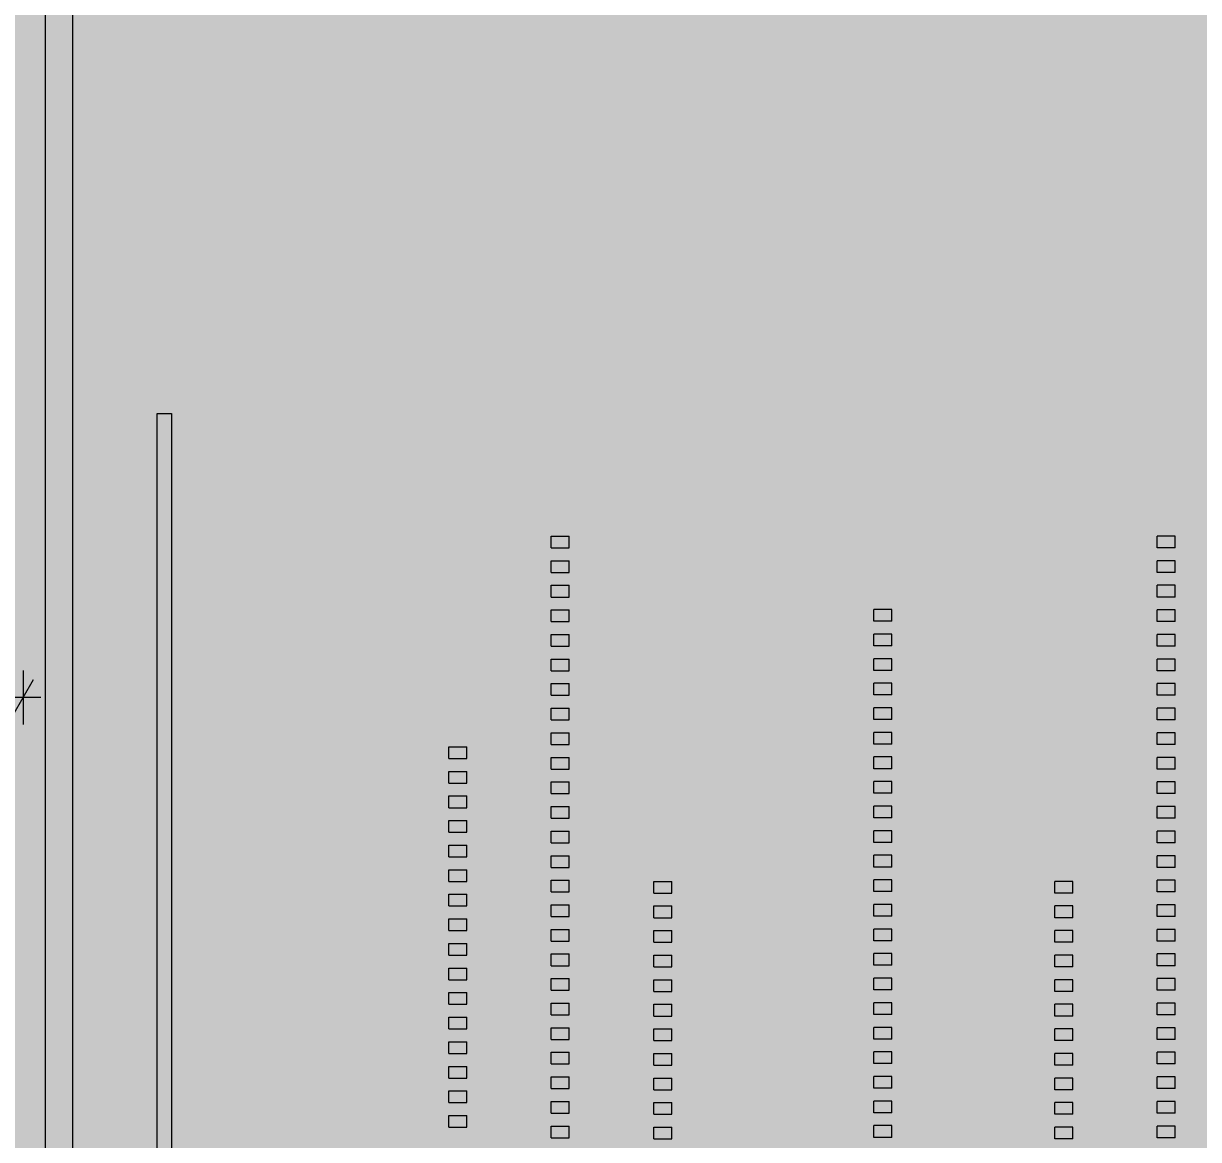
# Model space of a CAD drawing. Header units: millimetres. Extents: x 476244520 to 476657119, y 4620824743 to 4621446928.
# Drawn here: x 476553228 to 476559757, y 4621031898 to 4621038097 of the extents above; entities that cross this region are included whole.
import ezdxf

# ---------------------------------------------------------------- set-up
doc = ezdxf.new("R2010")
doc.units = ezdxf.units.MM
doc.header["$MEASUREMENT"] = 0
for name, color, linetype, lineweight in [('0_Pen_No__250_Pen_No__255', 255, 'Continuous', 0), ('0_Pen_No__250_Pen_No__7', 7, 'Continuous', 0), ('New_2D Drafting - General_Pen_No__30_Pen_No__9_Pen_No__9_Pen_No__255', 255, 'Continuous', 0), ('New_2D Drafting - General_Pen_No__30_Pen_No__9_Pen_No__9_Pen_No__7', 7, 'Continuous', 0), ('New_Structural - Bearing_Pen_No__250', 7, 'Continuous', 0), ('zoma_Pen_No__1', 1, 'Continuous', 0)]:
    doc.layers.add(name, color=color, linetype=linetype, lineweight=lineweight)
doc.layers.add('New_2D Drafting - General_Pen_No__30_Pen_No__9_Pen_No__9_Pen_No__254', color=7, linetype='Continuous', lineweight=0, true_color=0xcccccc)
doc.layers.add('zoma', color=7, linetype='Continuous')
doc.styles.add('GENERATED_STYLE_2', font='arial.ttf')
doc.dimstyles.new('GENERATED_STYLE__3', dxfattribs={"dimtxt": 300, "dimasz": 152, "dimexe": 0.18, "dimexo": 3, "dimgap": 0.09, "dimtad": 1, "dimtih": 1, "dimtoh": 1, "dimlfac": 0.001, "dimzin": 0, "dimdsep": 46, "dimtxsty": 'GENERATED_STYLE_2', "dimblk": 'ARROWHEAD_2', "dimblk1": 'ARROWHEAD_2', "dimblk2": 'ARROWHEAD_2', "dimcen": 0.09, "dimclrd": 1, "dimclre": 1, "dimclrt": 1, "dimadec": 0, "dimazin": 0, "dimtfac": 1, "dimtdec": 4, "dimtmove": 0, "dimatfit": 3, "dimfxl": 1, "dimtolj": 1, "dimtzin": 0, "dimarcsym": 0})

# ---------------------------------------------------------------- blocks, each defined once
blk = doc.blocks.new('*D15', base_point=(476844527.1, 4621385791))
at = {"layer": 'zoma_Pen_No__1', "color": 1, "linetype": 'Continuous', "lineweight": 0, "transparency": 16777216}
for p, q in [((476544614.1, 4621034453.8), (476544498.7, 4621034253.8)), ((476544556.4, 4621034503.8), (476544556.4, 4621034203.8)), ((476553167.9, 4621034253.8), (476553283.4, 4621034453.8)), ((476553225.7, 4621034503.8), (476553225.7, 4621034203.8)), ((476544556.4, 4621034353.8), (476544458.6, 4621034353.8)), ((476553225.7, 4621034353.8), (476544556.4, 4621034353.8)), ((476553323.5, 4621034353.8), (476553225.7, 4621034353.8))]:
    blk.add_line(p, q, dxfattribs=at)
at = {"layer": 'zoma_Pen_No__1', "color": 1, "lineweight": 0, "transparency": 16777216, "insert": (476548378.1, 4621034413.8), "char_height": 300, "attachment_point": 7, "style": 'GENERATED_STYLE_2'}
blk.add_mtext('\\A1;{\\pql;\\fArial CYR|b0|i0|c204|p34;12.77}', dxfattribs=at)
blk = doc.blocks.new('ARROWHEAD_2')
at = {"color": 0, "linetype": 'Continuous', "lineweight": 0}
for p, q in [((-0.378, -0.655), (0.378, 0.655)), ((0, 0), (-1, 0))]:
    blk.add_line(p, q, dxfattribs=at)

msp = doc.modelspace()

# ---------------------------------------------------------------- hatches: boundary and pattern name
at = {"layer": '0_Pen_No__250_Pen_No__255', "linetype": 'Continuous', "lineweight": 0, "true_color": 0x3f3f3f}
msp.add_hatch(color=250, dxfattribs=at).paths.add_polyline_path([(476553970.589, 4621025869.8), (476553970.854, 4621035931.231), (476554050.853, 4621035931.231), (476554050.853, 4621035828.83), (476554050.858, 4621025869.8)])
at = {"layer": 'New_2D Drafting - General_Pen_No__30_Pen_No__9_Pen_No__9_Pen_No__254', "linetype": 'Continuous', "lineweight": 0, "true_color": 0xcccccc}
h = msp.add_hatch(dxfattribs=at)
h.set_pattern_fill('BRICK___RUNNING_BOND', color=254, style=0, pattern_type=2)
h.set_pattern_definition([(180, (476560325.686, 4621034175.24), (0, 66.64), []), (90, (476560325.69, 4621034175.24), (244.8, 0), [66.64, -66.64]), (90, (476560203.29, 4621034241.88), (244.8, 0), [66.64, -66.64])])
h.paths.add_polyline_path([(476553155.334, 4621038706.026), (476553155.326, 4621028596.024), (476553225.73, 4621028596.024), (476553225.73, 4621025966.681), (476553230.285, 4621025966.024), (476570925.391, 4621025966.024), (476570995.391, 4621025966.024), (476570995.391, 4621029166.014), (476570995.391, 4621039165.621), (476553155.334, 4621039165.617)])
h.paths.add_polyline_path([(476562025.094, 4621031666.024), (476563625.528, 4621031666.024), (476563625.528, 4621030066.024), (476562025.094, 4621030066.024)], flags=0)
h.paths.add_polyline_path([(476562025.527, 4621036466.024), (476563625.527, 4621036466.024), (476563625.527, 4621038066.024), (476562025.527, 4621038066.024)], flags=0)
h.paths.add_polyline_path([(476563625.961, 4621033266.024), (476562025.527, 4621033266.024), (476562025.527, 4621034866.024), (476563625.961, 4621034866.024)], flags=0)
h.paths.add_polyline_path([(476563625.528, 4621026866.024), (476563625.528, 4621028466.024), (476562025.527, 4621028466.024), (476562025.527, 4621026866.024)], flags=0)
at = {"layer": 'New_2D Drafting - General_Pen_No__30_Pen_No__9_Pen_No__9_Pen_No__255', "linetype": 'Continuous', "lineweight": 0}
msp.add_hatch(color=255, dxfattribs=at).paths.add_polyline_path([(476553500.685, 4621025927.057), (476553350.685, 4621025948.674), (476553350.685, 4621038466.05), (476553500.685, 4621038466.05)])

# ---------------------------------------------------------------- linework, layer by layer
at = {"layer": '0_Pen_No__250_Pen_No__7', "color": 7, "linetype": 'Continuous', "lineweight": 0, "flags": 128}
msp.add_lwpolyline([(476553970.589, 4621025869.8), (476553970.854, 4621035931.231), (476554050.853, 4621035931.231), (476554050.853, 4621035828.83), (476554050.858, 4621025869.8)], close=True, dxfattribs=at)
at = {"layer": 'New_2D Drafting - General_Pen_No__30_Pen_No__9_Pen_No__9_Pen_No__7', "color": 7, "linetype": 'Continuous', "lineweight": 0, "flags": 128}
msp.add_lwpolyline([(476553500.685, 4621025927.057), (476553350.685, 4621025948.674), (476553350.685, 4621038466.05), (476553500.685, 4621038466.05)], close=True, dxfattribs=at)
at = {"layer": 'New_Structural - Bearing_Pen_No__250', "color": 7, "linetype": 'Continuous', "lineweight": 0}
for p, q in [((476556160.821, 4621035249.447), (476556260.493, 4621035249.447)), ((476556160.821, 4621035184.447), (476556160.821, 4621035249.447)), ((476556260.493, 4621035184.447), (476556260.493, 4621035249.447)), ((476559528.342, 4621035184.447), (476559528.342, 4621035249.447)), ((476559628.015, 4621035249.447), (476559528.342, 4621035249.447)), ((476559628.015, 4621035184.447), (476559628.015, 4621035249.447)), ((476556160.821, 4621035184.447), (476556260.493, 4621035184.447)), ((476559628.015, 4621035184.447), (476559528.342, 4621035184.447)), ((476556160.821, 4621035112.93), (476556260.493, 4621035112.93)), ((476556160.821, 4621035047.93), (476556160.821, 4621035112.93)), ((476556260.493, 4621035047.93), (476556260.493, 4621035112.93)), ((476559528.342, 4621035047.93), (476559528.342, 4621035112.93)), ((476559628.015, 4621035112.93), (476559528.342, 4621035112.93)), ((476559628.015, 4621035047.93), (476559628.015, 4621035112.93)), ((476556160.821, 4621035047.93), (476556260.493, 4621035047.93)), ((476559628.015, 4621035047.93), (476559528.342, 4621035047.93)), ((476556160.821, 4621034976.412), (476556260.493, 4621034976.412)), ((476556160.821, 4621034911.412), (476556160.821, 4621034976.412)), ((476556260.493, 4621034911.412), (476556260.493, 4621034976.412)), ((476559528.342, 4621034911.412), (476559528.342, 4621034976.412)), ((476559628.015, 4621034976.412), (476559528.342, 4621034976.412)), ((476559628.015, 4621034911.412), (476559628.015, 4621034976.412)), ((476556160.821, 4621034911.412), (476556260.493, 4621034911.412)), ((476559628.015, 4621034911.412), (476559528.342, 4621034911.412)), ((476557953.284, 4621034776.923), (476557953.284, 4621034841.923)), ((476558052.957, 4621034841.923), (476557953.284, 4621034841.923)), ((476558052.957, 4621034776.923), (476558052.957, 4621034841.923)), ((476556160.821, 4621034839.895), (476556260.493, 4621034839.895)), ((476556160.821, 4621034774.895), (476556160.821, 4621034839.895)), ((476556260.493, 4621034774.895), (476556260.493, 4621034839.895)), ((476558052.957, 4621034776.923), (476557953.284, 4621034776.923)), ((476559528.342, 4621034774.895), (476559528.342, 4621034839.895)), ((476559628.015, 4621034839.895), (476559528.342, 4621034839.895)), ((476559628.015, 4621034774.895), (476559628.015, 4621034839.895)), ((476556160.821, 4621034774.895), (476556260.493, 4621034774.895)), ((476559628.015, 4621034774.895), (476559528.342, 4621034774.895)), ((476556160.821, 4621034703.378), (476556260.493, 4621034703.378)), ((476556160.821, 4621034638.378), (476556160.821, 4621034703.378)), ((476556260.493, 4621034638.378), (476556260.493, 4621034703.378)), ((476557953.284, 4621034640.405), (476557953.284, 4621034705.405)), ((476558052.957, 4621034705.405), (476557953.284, 4621034705.405)), ((476558052.957, 4621034640.405), (476558052.957, 4621034705.405)), ((476559528.342, 4621034638.378), (476559528.342, 4621034703.378)), ((476559628.015, 4621034703.378), (476559528.342, 4621034703.378)), ((476559628.015, 4621034638.378), (476559628.015, 4621034703.378)), ((476556160.821, 4621034638.378), (476556260.493, 4621034638.378)), ((476558052.957, 4621034640.405), (476557953.284, 4621034640.405)), ((476559628.015, 4621034638.378), (476559528.342, 4621034638.378)), ((476556160.821, 4621034566.86), (476556260.493, 4621034566.86)), ((476556160.821, 4621034501.86), (476556160.821, 4621034566.86)), ((476556260.493, 4621034501.86), (476556260.493, 4621034566.86)), ((476557953.284, 4621034503.888), (476557953.284, 4621034568.888)), ((476558052.957, 4621034568.888), (476557953.284, 4621034568.888)), ((476558052.957, 4621034503.888), (476558052.957, 4621034568.888)), ((476559528.342, 4621034501.86), (476559528.342, 4621034566.86)), ((476559628.015, 4621034566.86), (476559528.342, 4621034566.86)), ((476559628.015, 4621034501.86), (476559628.015, 4621034566.86)), ((476556160.821, 4621034501.86), (476556260.493, 4621034501.86)), ((476558052.957, 4621034503.888), (476557953.284, 4621034503.888)), ((476559628.015, 4621034501.86), (476559528.342, 4621034501.86)), ((476556160.821, 4621034430.343), (476556260.493, 4621034430.343)), ((476556160.821, 4621034365.343), (476556160.821, 4621034430.343)), ((476556260.493, 4621034365.343), (476556260.493, 4621034430.343)), ((476557953.284, 4621034367.371), (476557953.284, 4621034432.371)), ((476558052.957, 4621034432.371), (476557953.284, 4621034432.371)), ((476558052.957, 4621034367.371), (476558052.957, 4621034432.371)), ((476559528.342, 4621034365.343), (476559528.342, 4621034430.343)), ((476559628.015, 4621034430.343), (476559528.342, 4621034430.343)), ((476559628.015, 4621034365.343), (476559628.015, 4621034430.343)), ((476556160.821, 4621034365.343), (476556260.493, 4621034365.343)), ((476558052.957, 4621034367.371), (476557953.284, 4621034367.371)), ((476559628.015, 4621034365.343), (476559528.342, 4621034365.343)), ((476556160.821, 4621034293.826), (476556260.493, 4621034293.826)), ((476556160.821, 4621034228.826), (476556160.821, 4621034293.826)), ((476556260.493, 4621034228.826), (476556260.493, 4621034293.826)), ((476557953.284, 4621034230.854), (476557953.284, 4621034295.854)), ((476558052.957, 4621034295.854), (476557953.284, 4621034295.854)), ((476558052.957, 4621034230.854), (476558052.957, 4621034295.854)), ((476559528.342, 4621034228.826), (476559528.342, 4621034293.826)), ((476559628.015, 4621034293.826), (476559528.342, 4621034293.826)), ((476559628.015, 4621034228.826), (476559628.015, 4621034293.826)), ((476556160.821, 4621034228.826), (476556260.493, 4621034228.826)), ((476558052.957, 4621034230.854), (476557953.284, 4621034230.854)), ((476559628.015, 4621034228.826), (476559528.342, 4621034228.826)), ((476556160.821, 4621034157.309), (476556260.493, 4621034157.309)), ((476556160.821, 4621034092.309), (476556160.821, 4621034157.309)), ((476556260.493, 4621034092.309), (476556260.493, 4621034157.309)), ((476557953.284, 4621034094.336), (476557953.284, 4621034159.336)), ((476558052.957, 4621034159.336), (476557953.284, 4621034159.336)), ((476558052.957, 4621034094.336), (476558052.957, 4621034159.336)), ((476559528.342, 4621034092.309), (476559528.342, 4621034157.309)), ((476559628.015, 4621034157.309), (476559528.342, 4621034157.309)), ((476559628.015, 4621034092.309), (476559628.015, 4621034157.309)), ((476555591.149, 4621034079.274), (476555690.821, 4621034079.274)), ((476555591.149, 4621034014.274), (476555591.149, 4621034079.274)), ((476555690.821, 4621034014.274), (476555690.821, 4621034079.274)), ((476556160.821, 4621034092.309), (476556260.493, 4621034092.309)), ((476558052.957, 4621034094.336), (476557953.284, 4621034094.336)), ((476559628.015, 4621034092.309), (476559528.342, 4621034092.309)), ((476555591.149, 4621034014.274), (476555690.821, 4621034014.274)), ((476556160.821, 4621034020.791), (476556260.493, 4621034020.791)), ((476556160.821, 4621033955.791), (476556160.821, 4621034020.791)), ((476556260.493, 4621033955.791), (476556260.493, 4621034020.791)), ((476557953.284, 4621033957.819), (476557953.284, 4621034022.819)), ((476558052.957, 4621034022.819), (476557953.284, 4621034022.819)), ((476558052.957, 4621033957.819), (476558052.957, 4621034022.819)), ((476559528.342, 4621033955.791), (476559528.342, 4621034020.791)), ((476559628.015, 4621034020.791), (476559528.342, 4621034020.791)), ((476559628.015, 4621033955.791), (476559628.015, 4621034020.791)), ((476555591.149, 4621033942.757), (476555690.821, 4621033942.757)), ((476555591.149, 4621033877.757), (476555591.149, 4621033942.757)), ((476555690.821, 4621033877.757), (476555690.821, 4621033942.757)), ((476556160.821, 4621033955.791), (476556260.493, 4621033955.791)), ((476558052.957, 4621033957.819), (476557953.284, 4621033957.819)), ((476559628.015, 4621033955.791), (476559528.342, 4621033955.791)), ((476555591.149, 4621033877.757), (476555690.821, 4621033877.757)), ((476556160.821, 4621033884.274), (476556260.493, 4621033884.274)), ((476556160.821, 4621033819.274), (476556160.821, 4621033884.274)), ((476556260.493, 4621033819.274), (476556260.493, 4621033884.274)), ((476557953.284, 4621033821.302), (476557953.284, 4621033886.302)), ((476558052.957, 4621033886.302), (476557953.284, 4621033886.302)), ((476558052.957, 4621033821.302), (476558052.957, 4621033886.302)), ((476559528.342, 4621033819.274), (476559528.342, 4621033884.274)), ((476559628.015, 4621033884.274), (476559528.342, 4621033884.274)), ((476559628.015, 4621033819.274), (476559628.015, 4621033884.274)), ((476555591.149, 4621033806.24), (476555690.821, 4621033806.24)), ((476555591.149, 4621033741.24), (476555591.149, 4621033806.24)), ((476555690.821, 4621033741.24), (476555690.821, 4621033806.24)), ((476556160.821, 4621033819.274), (476556260.493, 4621033819.274)), ((476558052.957, 4621033821.302), (476557953.284, 4621033821.302)), ((476559628.015, 4621033819.274), (476559528.342, 4621033819.274)), ((476555591.149, 4621033741.24), (476555690.821, 4621033741.24)), ((476556160.821, 4621033747.757), (476556260.493, 4621033747.757)), ((476556160.821, 4621033682.757), (476556160.821, 4621033747.757)), ((476556260.493, 4621033682.757), (476556260.493, 4621033747.757)), ((476557953.284, 4621033684.785), (476557953.284, 4621033749.785)), ((476558052.957, 4621033749.785), (476557953.284, 4621033749.785)), ((476558052.957, 4621033684.785), (476558052.957, 4621033749.785)), ((476559528.342, 4621033682.757), (476559528.342, 4621033747.757)), ((476559628.015, 4621033747.757), (476559528.342, 4621033747.757)), ((476559628.015, 4621033682.757), (476559628.015, 4621033747.757)), ((476555591.149, 4621033669.722), (476555690.821, 4621033669.722)), ((476555591.149, 4621033604.722), (476555591.149, 4621033669.722)), ((476555690.821, 4621033604.722), (476555690.821, 4621033669.722)), ((476556160.821, 4621033682.757), (476556260.493, 4621033682.757)), ((476558052.957, 4621033684.785), (476557953.284, 4621033684.785)), ((476559628.015, 4621033682.757), (476559528.342, 4621033682.757)), ((476555591.149, 4621033604.722), (476555690.821, 4621033604.722)), ((476556160.821, 4621033611.24), (476556260.493, 4621033611.24)), ((476556160.821, 4621033546.24), (476556160.821, 4621033611.24)), ((476556260.493, 4621033546.24), (476556260.493, 4621033611.24)), ((476557953.284, 4621033548.267), (476557953.284, 4621033613.267)), ((476558052.957, 4621033613.267), (476557953.284, 4621033613.267)), ((476558052.957, 4621033548.267), (476558052.957, 4621033613.267)), ((476559528.342, 4621033546.24), (476559528.342, 4621033611.24)), ((476559628.015, 4621033611.24), (476559528.342, 4621033611.24)), ((476559628.015, 4621033546.24), (476559628.015, 4621033611.24)), ((476556160.821, 4621033546.24), (476556260.493, 4621033546.24)), ((476558052.957, 4621033548.267), (476557953.284, 4621033548.267)), ((476559628.015, 4621033546.24), (476559528.342, 4621033546.24)), ((476555591.149, 4621033533.205), (476555690.821, 4621033533.205)), ((476555591.149, 4621033468.205), (476555591.149, 4621033533.205)), ((476555690.821, 4621033468.205), (476555690.821, 4621033533.205)), ((476556160.821, 4621033474.722), (476556260.493, 4621033474.722)), ((476556160.821, 4621033409.722), (476556160.821, 4621033474.722)), ((476556260.493, 4621033409.722), (476556260.493, 4621033474.722)), ((476557953.284, 4621033411.75), (476557953.284, 4621033476.75)), ((476558052.957, 4621033476.75), (476557953.284, 4621033476.75)), ((476558052.957, 4621033411.75), (476558052.957, 4621033476.75)), ((476559528.342, 4621033409.722), (476559528.342, 4621033474.722)), ((476559628.015, 4621033474.722), (476559528.342, 4621033474.722)), ((476559628.015, 4621033409.722), (476559628.015, 4621033474.722)), ((476555591.149, 4621033468.205), (476555690.821, 4621033468.205)), ((476556160.821, 4621033409.722), (476556260.493, 4621033409.722)), ((476558052.957, 4621033411.75), (476557953.284, 4621033411.75)), ((476559628.015, 4621033409.722), (476559528.342, 4621033409.722)), ((476555591.149, 4621033396.688), (476555690.821, 4621033396.688)), ((476555591.149, 4621033331.688), (476555591.149, 4621033396.688)), ((476555690.821, 4621033331.688), (476555690.821, 4621033396.688)), ((476557953.284, 4621033275.233), (476557953.284, 4621033340.233)), ((476558052.957, 4621033340.233), (476557953.284, 4621033340.233)), ((476558052.957, 4621033275.233), (476558052.957, 4621033340.233)), ((476555591.149, 4621033331.688), (476555690.821, 4621033331.688)), ((476556160.821, 4621033338.205), (476556260.493, 4621033338.205)), ((476556160.821, 4621033273.205), (476556160.821, 4621033338.205)), ((476556260.493, 4621033273.205), (476556260.493, 4621033338.205)), ((476556730.493, 4621033331.688), (476556830.166, 4621033331.688)), ((476556730.493, 4621033266.688), (476556730.493, 4621033331.688)), ((476556830.166, 4621033266.688), (476556830.166, 4621033331.688)), ((476558052.957, 4621033275.233), (476557953.284, 4621033275.233)), ((476558958.67, 4621033266.688), (476558958.67, 4621033331.688)), ((476559058.342, 4621033331.688), (476558958.67, 4621033331.688)), ((476559058.342, 4621033266.688), (476559058.342, 4621033331.688)), ((476559528.342, 4621033273.205), (476559528.342, 4621033338.205)), ((476559628.015, 4621033338.205), (476559528.342, 4621033338.205)), ((476559628.015, 4621033273.205), (476559628.015, 4621033338.205)), ((476555591.149, 4621033260.17), (476555690.821, 4621033260.17)), ((476555591.149, 4621033195.17), (476555591.149, 4621033260.17)), ((476555690.821, 4621033195.17), (476555690.821, 4621033260.17)), ((476556160.821, 4621033273.205), (476556260.493, 4621033273.205)), ((476556730.493, 4621033266.688), (476556830.166, 4621033266.688)), ((476559058.342, 4621033266.688), (476558958.67, 4621033266.688)), ((476559628.015, 4621033273.205), (476559528.342, 4621033273.205)), ((476555591.149, 4621033195.17), (476555690.821, 4621033195.17)), ((476556160.821, 4621033201.688), (476556260.493, 4621033201.688)), ((476556160.821, 4621033136.688), (476556160.821, 4621033201.688)), ((476556260.493, 4621033136.688), (476556260.493, 4621033201.688)), ((476556730.493, 4621033195.17), (476556830.166, 4621033195.17)), ((476556730.493, 4621033130.17), (476556730.493, 4621033195.17)), ((476556830.166, 4621033130.17), (476556830.166, 4621033195.17)), ((476557953.284, 4621033138.715), (476557953.284, 4621033203.715)), ((476558052.957, 4621033203.715), (476557953.284, 4621033203.715)), ((476558052.957, 4621033138.715), (476558052.957, 4621033203.715)), ((476558958.67, 4621033130.17), (476558958.67, 4621033195.17)), ((476559058.342, 4621033195.17), (476558958.67, 4621033195.17)), ((476559058.342, 4621033130.17), (476559058.342, 4621033195.17)), ((476559528.342, 4621033136.688), (476559528.342, 4621033201.688)), ((476559628.015, 4621033201.688), (476559528.342, 4621033201.688)), ((476559628.015, 4621033136.688), (476559628.015, 4621033201.688)), ((476555591.149, 4621033123.653), (476555690.821, 4621033123.653)), ((476555591.149, 4621033058.653), (476555591.149, 4621033123.653)), ((476555690.821, 4621033058.653), (476555690.821, 4621033123.653)), ((476556160.821, 4621033136.688), (476556260.493, 4621033136.688)), ((476556730.493, 4621033130.17), (476556830.166, 4621033130.17)), ((476558052.957, 4621033138.715), (476557953.284, 4621033138.715)), ((476559058.342, 4621033130.17), (476558958.67, 4621033130.17)), ((476559628.015, 4621033136.688), (476559528.342, 4621033136.688)), ((476555591.149, 4621033058.653), (476555690.821, 4621033058.653)), ((476556160.821, 4621033065.17), (476556260.493, 4621033065.17)), ((476556160.821, 4621033000.17), (476556160.821, 4621033065.17)), ((476556260.493, 4621033000.17), (476556260.493, 4621033065.17)), ((476556730.493, 4621033058.653), (476556830.166, 4621033058.653)), ((476556730.493, 4621032993.653), (476556730.493, 4621033058.653)), ((476556830.166, 4621032993.653), (476556830.166, 4621033058.653)), ((476557953.284, 4621033002.198), (476557953.284, 4621033067.198)), ((476558052.957, 4621033067.198), (476557953.284, 4621033067.198)), ((476558052.957, 4621033002.198), (476558052.957, 4621033067.198)), ((476558958.67, 4621032993.653), (476558958.67, 4621033058.653)), ((476559058.342, 4621033058.653), (476558958.67, 4621033058.653)), ((476559058.342, 4621032993.653), (476559058.342, 4621033058.653)), ((476559528.342, 4621033000.17), (476559528.342, 4621033065.17)), ((476559628.015, 4621033065.17), (476559528.342, 4621033065.17)), ((476559628.015, 4621033000.17), (476559628.015, 4621033065.17)), ((476555591.149, 4621032987.136), (476555690.821, 4621032987.136)), ((476555591.149, 4621032922.136), (476555591.149, 4621032987.136)), ((476555690.821, 4621032922.136), (476555690.821, 4621032987.136)), ((476556160.821, 4621033000.17), (476556260.493, 4621033000.17)), ((476556730.493, 4621032993.653), (476556830.166, 4621032993.653)), ((476558052.957, 4621033002.198), (476557953.284, 4621033002.198)), ((476559058.342, 4621032993.653), (476558958.67, 4621032993.653)), ((476559628.015, 4621033000.17), (476559528.342, 4621033000.17)), ((476555591.149, 4621032922.136), (476555690.821, 4621032922.136)), ((476556160.821, 4621032928.653), (476556260.493, 4621032928.653)), ((476556160.821, 4621032863.653), (476556160.821, 4621032928.653)), ((476556260.493, 4621032863.653), (476556260.493, 4621032928.653)), ((476556730.493, 4621032922.136), (476556830.166, 4621032922.136)), ((476556730.493, 4621032857.136), (476556730.493, 4621032922.136)), ((476556830.166, 4621032857.136), (476556830.166, 4621032922.136)), ((476557953.284, 4621032865.681), (476557953.284, 4621032930.681)), ((476558052.957, 4621032930.681), (476557953.284, 4621032930.681)), ((476558052.957, 4621032865.681), (476558052.957, 4621032930.681)), ((476558958.67, 4621032857.136), (476558958.67, 4621032922.136)), ((476559058.342, 4621032922.136), (476558958.67, 4621032922.136)), ((476559058.342, 4621032857.136), (476559058.342, 4621032922.136)), ((476559528.342, 4621032863.653), (476559528.342, 4621032928.653)), ((476559628.015, 4621032928.653), (476559528.342, 4621032928.653)), ((476559628.015, 4621032863.653), (476559628.015, 4621032928.653)), ((476555591.149, 4621032850.619), (476555690.821, 4621032850.619)), ((476555591.149, 4621032785.619), (476555591.149, 4621032850.619)), ((476555690.821, 4621032785.619), (476555690.821, 4621032850.619)), ((476556160.821, 4621032863.653), (476556260.493, 4621032863.653)), ((476556730.493, 4621032857.136), (476556830.166, 4621032857.136)), ((476558052.957, 4621032865.681), (476557953.284, 4621032865.681)), ((476559058.342, 4621032857.136), (476558958.67, 4621032857.136)), ((476559628.015, 4621032863.653), (476559528.342, 4621032863.653)), ((476555591.149, 4621032785.619), (476555690.821, 4621032785.619)), ((476556160.821, 4621032792.136), (476556260.493, 4621032792.136)), ((476556160.821, 4621032727.136), (476556160.821, 4621032792.136)), ((476556260.493, 4621032727.136), (476556260.493, 4621032792.136)), ((476556730.493, 4621032785.619), (476556830.166, 4621032785.619)), ((476556730.493, 4621032720.619), (476556730.493, 4621032785.619)), ((476556830.166, 4621032720.619), (476556830.166, 4621032785.619)), ((476557953.284, 4621032729.164), (476557953.284, 4621032794.164)), ((476558052.957, 4621032794.164), (476557953.284, 4621032794.164)), ((476558052.957, 4621032729.164), (476558052.957, 4621032794.164)), ((476558958.67, 4621032720.619), (476558958.67, 4621032785.619)), ((476559058.342, 4621032785.619), (476558958.67, 4621032785.619)), ((476559058.342, 4621032720.619), (476559058.342, 4621032785.619)), ((476559528.342, 4621032727.136), (476559528.342, 4621032792.136)), ((476559628.015, 4621032792.136), (476559528.342, 4621032792.136)), ((476559628.015, 4621032727.136), (476559628.015, 4621032792.136)), ((476555591.149, 4621032714.101), (476555690.821, 4621032714.101)), ((476555591.149, 4621032649.101), (476555591.149, 4621032714.101)), ((476555690.821, 4621032649.101), (476555690.821, 4621032714.101)), ((476556160.821, 4621032727.136), (476556260.493, 4621032727.136)), ((476556730.493, 4621032720.619), (476556830.166, 4621032720.619)), ((476558052.957, 4621032729.164), (476557953.284, 4621032729.164)), ((476559058.342, 4621032720.619), (476558958.67, 4621032720.619)), ((476559628.015, 4621032727.136), (476559528.342, 4621032727.136)), ((476555591.149, 4621032649.101), (476555690.821, 4621032649.101)), ((476556160.821, 4621032655.619), (476556260.493, 4621032655.619)), ((476556160.821, 4621032590.619), (476556160.821, 4621032655.619)), ((476556260.493, 4621032590.619), (476556260.493, 4621032655.619)), ((476556730.493, 4621032649.101), (476556830.166, 4621032649.101)), ((476556730.493, 4621032584.101), (476556730.493, 4621032649.101)), ((476556830.166, 4621032584.101), (476556830.166, 4621032649.101)), ((476557953.284, 4621032592.646), (476557953.284, 4621032657.646)), ((476558052.957, 4621032657.646), (476557953.284, 4621032657.646)), ((476558052.957, 4621032592.646), (476558052.957, 4621032657.646)), ((476558958.67, 4621032584.101), (476558958.67, 4621032649.101)), ((476559058.342, 4621032649.101), (476558958.67, 4621032649.101)), ((476559058.342, 4621032584.101), (476559058.342, 4621032649.101)), ((476559528.342, 4621032590.619), (476559528.342, 4621032655.619)), ((476559628.015, 4621032655.619), (476559528.342, 4621032655.619)), ((476559628.015, 4621032590.619), (476559628.015, 4621032655.619)), ((476555591.149, 4621032577.584), (476555690.821, 4621032577.584)), ((476555591.149, 4621032512.584), (476555591.149, 4621032577.584)), ((476555690.821, 4621032512.584), (476555690.821, 4621032577.584)), ((476556160.821, 4621032590.619), (476556260.493, 4621032590.619)), ((476556730.493, 4621032584.101), (476556830.166, 4621032584.101)), ((476558052.957, 4621032592.646), (476557953.284, 4621032592.646)), ((476559058.342, 4621032584.101), (476558958.67, 4621032584.101)), ((476559628.015, 4621032590.619), (476559528.342, 4621032590.619)), ((476555591.149, 4621032512.584), (476555690.821, 4621032512.584)), ((476556160.821, 4621032519.101), (476556260.493, 4621032519.101)), ((476556160.821, 4621032454.101), (476556160.821, 4621032519.101)), ((476556260.493, 4621032454.101), (476556260.493, 4621032519.101)), ((476556730.493, 4621032512.584), (476556830.166, 4621032512.584)), ((476556730.493, 4621032447.584), (476556730.493, 4621032512.584)), ((476556830.166, 4621032447.584), (476556830.166, 4621032512.584)), ((476557953.284, 4621032456.129), (476557953.284, 4621032521.129)), ((476558052.957, 4621032521.129), (476557953.284, 4621032521.129)), ((476558052.957, 4621032456.129), (476558052.957, 4621032521.129)), ((476558958.67, 4621032447.584), (476558958.67, 4621032512.584)), ((476559058.342, 4621032512.584), (476558958.67, 4621032512.584)), ((476559058.342, 4621032447.584), (476559058.342, 4621032512.584)), ((476559528.342, 4621032454.101), (476559528.342, 4621032519.101)), ((476559628.015, 4621032519.101), (476559528.342, 4621032519.101)), ((476559628.015, 4621032454.101), (476559628.015, 4621032519.101)), ((476555591.149, 4621032441.067), (476555690.821, 4621032441.067)), ((476555591.149, 4621032376.067), (476555591.149, 4621032441.067)), ((476555690.821, 4621032376.067), (476555690.821, 4621032441.067)), ((476556160.821, 4621032454.101), (476556260.493, 4621032454.101)), ((476556730.493, 4621032447.584), (476556830.166, 4621032447.584)), ((476558052.957, 4621032456.129), (476557953.284, 4621032456.129)), ((476559058.342, 4621032447.584), (476558958.67, 4621032447.584)), ((476559628.015, 4621032454.101), (476559528.342, 4621032454.101)), ((476555591.149, 4621032376.067), (476555690.821, 4621032376.067)), ((476556160.821, 4621032382.584), (476556260.493, 4621032382.584)), ((476556160.821, 4621032317.584), (476556160.821, 4621032382.584)), ((476556260.493, 4621032317.584), (476556260.493, 4621032382.584)), ((476556730.493, 4621032376.067), (476556830.166, 4621032376.067)), ((476556730.493, 4621032311.067), (476556730.493, 4621032376.067)), ((476556830.166, 4621032311.067), (476556830.166, 4621032376.067)), ((476557953.284, 4621032319.612), (476557953.284, 4621032384.612)), ((476558052.957, 4621032384.612), (476557953.284, 4621032384.612)), ((476558052.957, 4621032319.612), (476558052.957, 4621032384.612)), ((476558958.67, 4621032311.067), (476558958.67, 4621032376.067)), ((476559058.342, 4621032376.067), (476558958.67, 4621032376.067)), ((476559058.342, 4621032311.067), (476559058.342, 4621032376.067)), ((476559528.342, 4621032317.584), (476559528.342, 4621032382.584)), ((476559628.015, 4621032382.584), (476559528.342, 4621032382.584)), ((476559628.015, 4621032317.584), (476559628.015, 4621032382.584)), ((476555591.149, 4621032304.549), (476555690.821, 4621032304.549)), ((476555591.149, 4621032239.549), (476555591.149, 4621032304.549)), ((476555690.821, 4621032239.549), (476555690.821, 4621032304.549)), ((476556160.821, 4621032317.584), (476556260.493, 4621032317.584)), ((476556730.493, 4621032311.067), (476556830.166, 4621032311.067)), ((476558052.957, 4621032319.612), (476557953.284, 4621032319.612)), ((476559058.342, 4621032311.067), (476558958.67, 4621032311.067)), ((476559628.015, 4621032317.584), (476559528.342, 4621032317.584)), ((476555591.149, 4621032239.549), (476555690.821, 4621032239.549)), ((476556160.821, 4621032246.067), (476556260.493, 4621032246.067)), ((476556160.821, 4621032181.067), (476556160.821, 4621032246.067)), ((476556260.493, 4621032181.067), (476556260.493, 4621032246.067)), ((476556730.493, 4621032239.549), (476556830.166, 4621032239.549)), ((476556730.493, 4621032174.549), (476556730.493, 4621032239.549)), ((476556830.166, 4621032174.549), (476556830.166, 4621032239.549)), ((476557953.284, 4621032183.095), (476557953.284, 4621032248.095)), ((476558052.957, 4621032248.095), (476557953.284, 4621032248.095)), ((476558052.957, 4621032183.095), (476558052.957, 4621032248.095)), ((476558958.67, 4621032174.549), (476558958.67, 4621032239.549)), ((476559058.342, 4621032239.549), (476558958.67, 4621032239.549)), ((476559058.342, 4621032174.549), (476559058.342, 4621032239.549)), ((476559528.342, 4621032181.067), (476559528.342, 4621032246.067)), ((476559628.015, 4621032246.067), (476559528.342, 4621032246.067)), ((476559628.015, 4621032181.067), (476559628.015, 4621032246.067)), ((476555591.149, 4621032168.032), (476555690.821, 4621032168.032)), ((476555591.149, 4621032103.032), (476555591.149, 4621032168.032)), ((476555690.821, 4621032103.032), (476555690.821, 4621032168.032)), ((476556160.821, 4621032181.067), (476556260.493, 4621032181.067)), ((476556730.493, 4621032174.549), (476556830.166, 4621032174.549)), ((476558052.957, 4621032183.095), (476557953.284, 4621032183.095)), ((476559058.342, 4621032174.549), (476558958.67, 4621032174.549)), ((476559628.015, 4621032181.067), (476559528.342, 4621032181.067)), ((476555591.149, 4621032103.032), (476555690.821, 4621032103.032)), ((476556160.821, 4621032109.549), (476556260.493, 4621032109.549)), ((476556160.821, 4621032044.549), (476556160.821, 4621032109.549)), ((476556260.493, 4621032044.549), (476556260.493, 4621032109.549)), ((476556730.493, 4621032103.032), (476556830.166, 4621032103.032)), ((476556730.493, 4621032038.032), (476556730.493, 4621032103.032)), ((476556830.166, 4621032038.032), (476556830.166, 4621032103.032)), ((476557953.284, 4621032046.577), (476557953.284, 4621032111.577)), ((476558052.957, 4621032111.577), (476557953.284, 4621032111.577)), ((476558052.957, 4621032046.577), (476558052.957, 4621032111.577)), ((476558958.67, 4621032038.032), (476558958.67, 4621032103.032)), ((476559058.342, 4621032103.032), (476558958.67, 4621032103.032)), ((476559058.342, 4621032038.032), (476559058.342, 4621032103.032)), ((476559528.342, 4621032044.549), (476559528.342, 4621032109.549)), ((476559628.015, 4621032109.549), (476559528.342, 4621032109.549)), ((476559628.015, 4621032044.549), (476559628.015, 4621032109.549)), ((476556160.821, 4621032044.549), (476556260.493, 4621032044.549)), ((476556730.493, 4621032038.032), (476556830.166, 4621032038.032)), ((476558052.957, 4621032046.577), (476557953.284, 4621032046.577)), ((476559058.342, 4621032038.032), (476558958.67, 4621032038.032)), ((476559628.015, 4621032044.549), (476559528.342, 4621032044.549)), ((476555591.149, 4621032031.515), (476555690.821, 4621032031.515)), ((476555591.149, 4621031966.515), (476555591.149, 4621032031.515)), ((476555690.821, 4621031966.515), (476555690.821, 4621032031.515)), ((476556160.821, 4621031973.032), (476556260.493, 4621031973.032)), ((476556160.821, 4621031908.032), (476556160.821, 4621031973.032)), ((476556260.493, 4621031908.032), (476556260.493, 4621031973.032)), ((476557953.284, 4621031910.06), (476557953.284, 4621031975.06)), ((476558052.957, 4621031975.06), (476557953.284, 4621031975.06)), ((476558052.957, 4621031910.06), (476558052.957, 4621031975.06)), ((476559528.342, 4621031908.032), (476559528.342, 4621031973.032)), ((476559628.015, 4621031973.032), (476559528.342, 4621031973.032)), ((476559628.015, 4621031908.032), (476559628.015, 4621031973.032)), ((476555591.149, 4621031966.515), (476555690.821, 4621031966.515)), ((476556160.821, 4621031908.032), (476556260.493, 4621031908.032)), ((476556730.493, 4621031966.515), (476556830.166, 4621031966.515)), ((476556730.493, 4621031901.515), (476556730.493, 4621031966.515)), ((476556830.166, 4621031901.515), (476556830.166, 4621031966.515)), ((476558052.957, 4621031910.06), (476557953.284, 4621031910.06)), ((476558958.67, 4621031901.515), (476558958.67, 4621031966.515)), ((476559058.342, 4621031966.515), (476558958.67, 4621031966.515)), ((476559058.342, 4621031901.515), (476559058.342, 4621031966.515)), ((476559628.015, 4621031908.032), (476559528.342, 4621031908.032)), ((476556730.493, 4621031901.515), (476556830.166, 4621031901.515)), ((476559058.342, 4621031901.515), (476558958.67, 4621031901.515))]:
    msp.add_line(p, q, dxfattribs=at)

# ---------------------------------------------------------------- dimensions: what is measured, and where the dimension line sits
at = {"layer": 'zoma', "color": 1, "linetype": 'Continuous', "lineweight": 0}
dim = msp.add_linear_dim(base=(476544556.394, 4621034353.798), p1=(476553225.669, 4621034630.539), p2=(476544556.394, 4621034353.798), angle=180, text='12.77', dimstyle='GENERATED_STYLE__3', dxfattribs=at)
dim.commit()
dim.dimension.update_dxf_attribs({"geometry": '*D15', "text_midpoint": (476548882.119, 4621034563.798), "dimtype": 160})

doc.saveas('drawing.dxf')
